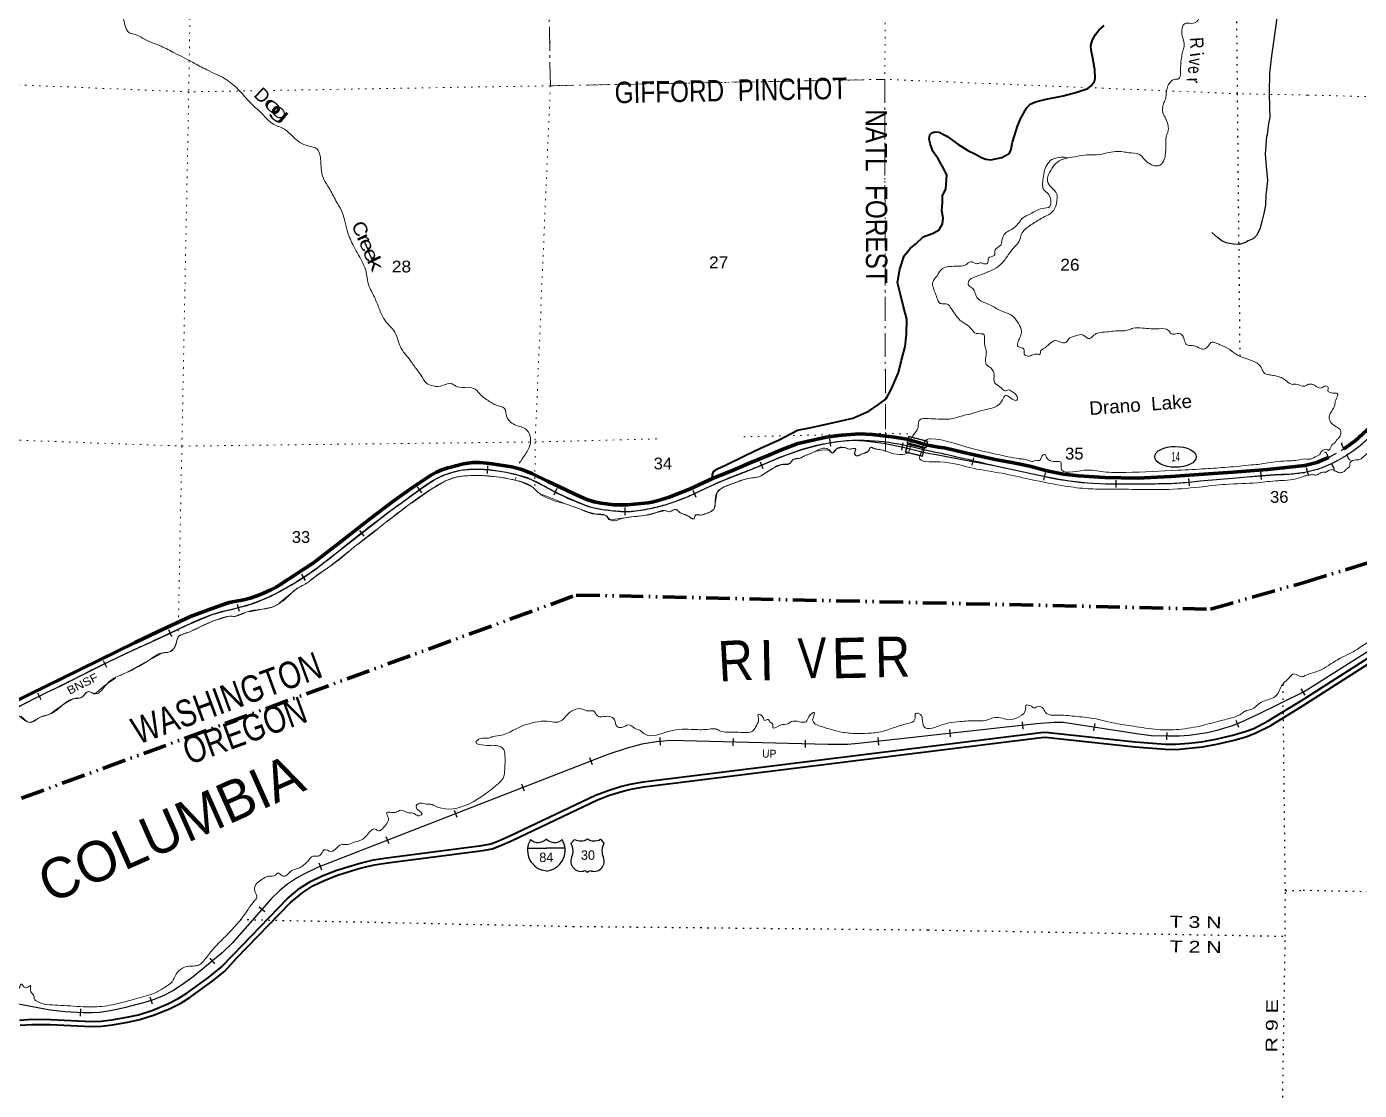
# Model space of a CAD drawing. Header units: feet. Extents: x -256679 to 5, y -731788 to -547785.
# Drawn here: x -178887 to -159087, y -663564 to -647754 of the extents above; entities that cross this region are included whole.
import ezdxf
from ezdxf.enums import TextEntityAlignment as Align

# ---------------------------------------------------------------- set-up
doc = ezdxf.new("R2010")
doc.units = ezdxf.units.FT
doc.header["$LTSCALE"] = 70
for name, pattern in [('DASH_DOUBLE_DOT', [9.2, 5, -1.2, 0.3, -1.2, 0.3, -1.2]), ('DOT_DASHED', [7.7, 5, -1.2, 0.3, -1.2]), ('DOTTED', [1.5, 0.3, -1.2]), ('SHORT_DASHED', [2.7, 1.5, -1.2])]:
    doc.linetypes.add(name, pattern=pattern)
for name, color, linetype, lineweight in [('10', 7, 'DASH_DOUBLE_DOT', 70), ('15', 7, 'Continuous', 25), ('16', 7, 'Continuous', 25), ('17', 7, 'Continuous', 25), ('18', 7, 'Continuous', 35), ('23', 7, 'Continuous', 70), ('26', 7, 'Continuous', 40), ('29', 7, 'Continuous', 25), ('34', 7, 'Continuous', 25), ('39', 7, 'Continuous', 13), ('44', 7, 'DOT_DASHED', 13), ('59', 7, 'Continuous', 13), ('6', 7, 'DOTTED', 25), ('7', 7, 'DOTTED', 13)]:
    doc.layers.add(name, color=color, linetype=linetype, lineweight=lineweight)
doc.layers.add('41', color=7, linetype='Continuous')

msp = doc.modelspace()

# ---------------------------------------------------------------- linework, layer by layer
at = {"layer": '10'}
for points in [[(-159909.09, -656015.22), (-135988.66, -648633.52), (-133314.72, -649298.96), (-127896.77, -650647.29)], [(-191917.8, -659112.25), (-187896.33, -660141.89), (-180776.34, -659886.06), (-170723.5, -656201.77), (-161300.24, -656411.47), (-159909.09, -656015.22)]]:
    msp.add_lwpolyline(points, dxfattribs=at)
at = {"layer": '15'}
for p, q in [((-171169.03, -659830.6), (-171166.13, -659827.69)), ((-171162.96, -659830.07), (-171166.39, -659827.69)), ((-171441.74, -659962.07), (-171165.33, -659962.07)), ((-171165.33, -660307.65), (-171229.22, -660289.69)), ((-171165.86, -660307.91), (-171102.23, -660289.17))]:
    msp.add_line(p, q, dxfattribs=at)
msp.add_lwpolyline([(-170889.97, -659962.07), (-171165.86, -659962.07), (-171165.33, -659962.07)], dxfattribs=at)
for centre, radius, start, end in [((-171139.11, -659997.17), 306.13, 148.44436, 254.43378), ((-171287.71, -659714.57), 165.66, 227.34248, 315.8117), ((-171044.02, -659714.57), 165.66, 224.18831, 312.69403), ((-171192.62, -659997.17), 306.13, 283.08087, 31.62484)]:
    msp.add_arc(centre, radius, start, end, dxfattribs=at)
at = {"layer": '16'}
for p, q in [((-170797.35, -659891.86), (-170746.04, -659833.1)), ((-170554.28, -659827.13), (-170554.56, -659827.33)), ((-170362.19, -659833.01), (-170310.8, -659891.86))]:
    msp.add_line(p, q, dxfattribs=at)
for centre, radius, start, end in [((-170990.33, -660002.49), 222.05, 332.97043, 29.75871), ((-170654.96, -659675.44), 182.07, 239.97227, 303.45418), ((-170453.18, -659675.94), 181.52, 236.33975, 300.08743), ((-170453.19, -659675.44), 182.07, 236.54582, 236.59441), ((-170117.83, -660002.49), 222.05, 150.24129, 207.02957), ((-170651.14, -660157.39), 151.42, 159.09177, 283.81923), ((-170457.02, -660157.39), 151.42, 256.18077, 20.90823)]:
    msp.add_arc(centre, radius, start, end, dxfattribs=at)
for centre, major_axis, start_param, end_param in [((-170595.8, -660356.21), (-19.56, 51.67), 4.95877769, 6.28318531), ((-170512.35, -660356.21), (19.56, 51.67), 0, 1.32637542)]:
    msp.add_ellipse(centre, major_axis=major_axis, ratio=0.929097, start_param=start_param, end_param=end_param, dxfattribs=at)
at = {"layer": '17'}
msp.add_ellipse((-161818.68, -654148.66), major_axis=(-309.24, 1), ratio=0.500121, dxfattribs=at)
at = {"layer": '18'}
for points in [[(-159921.04, -657753.11), (-158286, -656709.48)], [(-159921.66, -657842.49), (-158247.78, -656774.06)], [(-178991.32, -662521.26), (-178812.19, -662507.75), (-178535.19, -662509.13), (-177924.59, -662538.46), (-177781.86, -662533.37), (-177619.73, -662516.3), (-177397.88, -662477.88), (-177227.23, -662439.46), (-177013.91, -662371.16), (-176787.79, -662277.25), (-176634.2, -662200.42), (-176506.21, -662119.31), (-176182.98, -661885.27), (-175996.38, -661735.14), (-175821.41, -661547.27), (-175019.04, -660717.46), (-174829.53, -660561.27), (-174669.98, -660457.6), (-174496.75, -660377.72), (-174277.24, -660290.43), (-173952.79, -660189.9), (-173733.92, -660138.59), (-173536.81, -660108.8), (-172123.41, -659925.71), (-171992.39, -659899.63), (-171885.73, -659861.21), (-171706.7, -659780.81), (-170433.48, -659175.76), (-170249.57, -659105.67), (-170066.11, -659050.18), (-169921.06, -659011.76), (-169727.15, -658977.17), (-163820.23, -658245.43), (-163754, -658241.28), (-163698.54, -658243.42), (-163609.32, -658253.27), (-162416.68, -658385.92), (-161964.83, -658419.91), (-161813.87, -658420.57), (-161622.95, -658405.62), (-161429.89, -658382.15), (-161217.65, -658345.86), (-160965.55, -658286.04), (-160781.4, -658232.75), (-160654.48, -658183.66), (-160439.96, -658073.85), (-159921.04, -657753.11)], [(-178983.66, -662595.89), (-178809.55, -662582.76), (-178537.18, -662584.12), (-177925.05, -662613.52), (-177776.59, -662608.23), (-177609.39, -662590.63), (-177383.24, -662551.46), (-177207.52, -662511.9), (-176988.05, -662441.63), (-176756.59, -662345.5), (-176597.26, -662265.8), (-176464.1, -662181.42), (-176137.45, -661944.9), (-175945.17, -661790.2), (-175767, -661598.9), (-174968.07, -660772.64), (-174785.11, -660621.85), (-174633.66, -660523.44), (-174467.17, -660446.67), (-174252.25, -660361.2), (-173933.11, -660262.32), (-173719.73, -660212.3), (-173526.39, -660183.08), (-172111.26, -659999.76), (-171972.25, -659972.09), (-171857.62, -659930.8), (-171675.24, -659848.9), (-170403.98, -659244.78), (-170225.33, -659176.69), (-170045.65, -659122.35), (-169904.85, -659085.05), (-169715.95, -659051.36), (-163813.27, -658320.14), (-163753.1, -658316.37), (-163704.11, -658318.26), (-163617.58, -658327.81), (-162423.64, -658460.61), (-161967.81, -658494.9), (-161811.1, -658495.58), (-161615.49, -658480.27), (-161419.04, -658456.38), (-161202.66, -658419.38), (-160946.46, -658358.59), (-160757.4, -658303.88), (-160623.78, -658252.2), (-160403.1, -658139.24), (-159921.66, -657842.49)]]:
    msp.add_lwpolyline(points, dxfattribs=at)
at = {"layer": '23'}
for points in [[(-159316.03, -654029.02), (-159291.03, -654011.92), (-159142.52, -653904.44), (-158983.77, -653762.03), (-158879.98, -653650.59), (-158119.72, -652857.49), (-158098.36, -652835.21)], [(-159897.12, -654274.7), (-160449.32, -654334.06), (-160962.09, -654375.5), (-161402.43, -654407.85), (-161888.95, -654439.6), (-162381.44, -654467.25), (-162867.34, -654454.87), (-163259.56, -654432.47), (-163482.09, -654404.92), (-163729.65, -654357.3), (-163983.72, -654285.76), (-164250.07, -654230.11), (-164472.03, -654193.72), (-164746.83, -654133.32), (-164981.08, -654080.09), (-165249.01, -654016.2), (-165341.76, -654002.06), (-165501.4, -653972.51), (-165807.76, -653887.56), (-165994.22, -653854.16), (-166325.11, -653817.72), (-166507.75, -653807.3), (-166783.15, -653823.76), (-167010.59, -653856.89), (-167272.51, -653913.65), (-167429.72, -653951.72), (-167688.16, -654046.64), (-167872.13, -654130.5), (-168138.8, -654239.36), (-168391.41, -654348.4), (-168696.4, -654468.35)], [(-159897.12, -654274.7), (-159717.54, -654230.56), (-159569.12, -654167.99), (-159544.82, -654157.74)], [(-168696.4, -654468.35), (-169040.11, -654626.81), (-169341.06, -654745.25), (-169454.64, -654784.08), (-169575.47, -654817.75), (-169651.6, -654831.47), (-169963.39, -654863.49), (-170115.74, -654863.66), (-170167.75, -654862.13), (-170350.66, -654836.35), (-170453.76, -654814.68), (-170562.79, -654781.41), (-170744.48, -654704.8), (-170969.9, -654595.51), (-171149.48, -654510.9), (-171380.84, -654395.52), (-171480.41, -654354.03), (-171532.41, -654335.66), (-171679.24, -654298.93), (-171810.77, -654274.45), (-171940.78, -654256.08), (-172049.37, -654243.84), (-172157.96, -654234.66), (-172260.44, -654234.66), (-172327.74, -654240.78), (-172397.32, -654254.55), (-172512.03, -654280.57), (-172585.44, -654302), (-172629.8, -654312.71), (-172718.51, -654341.79), (-172796.51, -654376.99), (-172888.28, -654424.43), (-173155.33, -654603), (-173445.49, -654809.86), (-173800.81, -655080.07), (-174255.79, -655437.25), (-174627.41, -655723.29), (-175124.13, -656049.83), (-175182.09, -656083.38), (-175261.62, -656126.23), (-175377.01, -656176.93), (-175454.33, -656208.87), (-175567.52, -656248.66), (-175659.57, -656273.54), (-175827.9, -656302.98), (-175877.08, -656314.83), (-176147.52, -656405.58), (-176450.42, -656519.99), (-176943.78, -656750.27), (-177273.38, -656906.45), (-178092.58, -657311.03), (-178851.06, -657682.29), (-179251.63, -657885.69)]]:
    msp.add_lwpolyline(points, dxfattribs=at)
at = {"layer": '23', "linetype": 'SHORT_DASHED', "lineweight": 25}
msp.add_lwpolyline([(-159544.82, -654157.74), (-159519.12, -654143.79), (-159357.39, -654055.99), (-159341.03, -654045.69), (-159316.03, -654029.02)], dxfattribs=at)
at = {"layer": '26'}
msp.add_lwpolyline([(-168696.4, -654468.35), (-168695.62, -654412.63), (-168676.78, -654358.71), (-168624.08, -654325.29), (-168504.83, -654272.69), (-168201.44, -654124.18), (-167993.15, -654024.59), (-167708.12, -653895.91), (-167434.94, -653753.03), (-167231.49, -653711.55), (-166897.02, -653637.69), (-166610.92, -653575.23), (-166376.4, -653467.95), (-166232.43, -653371.53), (-166118.72, -653284.74), (-166036.32, -653139.36), (-165932.41, -652893.95), (-165887.66, -652711.96), (-165834.58, -652510.02), (-165813.87, -652323.71), (-165808.71, -652101.08), (-165864.11, -651899.72), (-165903.95, -651734.69), (-165947.64, -651557.56), (-165916.68, -651357.34), (-165851.62, -651159.57), (-165759.71, -651052.43), (-165678.36, -650981.27), (-165566.41, -650876.4), (-165421.05, -650824.14), (-165329.97, -650775.17), (-165280.47, -650683.53), (-165271.24, -650599.39), (-165289.76, -650488.8), (-165282.12, -650374.54), (-165278.61, -650268.25), (-165232.95, -650164.52), (-165218.91, -650024.27), (-165218, -649960.08), (-165262.88, -649867.2), (-165347.13, -649717.63), (-165425.87, -649604.25), (-165462.47, -649493.42), (-165477.51, -649421), (-165470.66, -649362.9), (-165440.11, -649333.21), (-165395.7, -649317.74), (-165327.45, -649320.64), (-165213.87, -649384.32), (-165052.82, -649500.79), (-164905.49, -649593.01), (-164791.82, -649650.67), (-164702.1, -649697.99), (-164636.2, -649724.94), (-164560.51, -649736.1), (-164400.85, -649699.93), (-164290.21, -649639.11), (-164262.76, -649593.4), (-164238.9, -649469.32), (-164165.24, -649231.54), (-164115.39, -649115.83), (-164033.9, -648967.17), (-163979.84, -648907.48), (-163897.02, -648871.91), (-163737.78, -648831.87), (-163490, -648780.94), (-163282.39, -648729.49), (-163122.36, -648672.46), (-163066.43, -648627.7), (-163021.7, -648564.28), (-163010.51, -648525.11), (-163018.53, -648393.88), (-163048.25, -648222.96), (-163072.65, -648102.26), (-163075.7, -648034.01), (-163050.38, -647948.07), (-163009.11, -647870.36), (-162955.96, -647804.85), (-162878.71, -647739.66)], dxfattribs=at)
at = {"layer": '29'}
msp.add_lwpolyline([(-160314.15, -647624.78), (-160358.86, -647945.2), (-160394.43, -648187.5), (-160420.15, -648443.97), (-160426.42, -648744.83), (-160421.37, -648955.56), (-160417.47, -649106.08), (-160434.76, -649192.12), (-160454.37, -649362.69), (-160465.63, -649386.33), (-160488.69, -649651.63), (-160469.9, -649829.67), (-160450.82, -650042.58), (-160472.54, -650221.42), (-160477.82, -650246.87), (-160480.06, -650405.34), (-160503.91, -650529.42), (-160533.76, -650651.41), (-160565.47, -650763.35), (-160617.01, -650856.97), (-160666.39, -650908.4), (-160737.07, -650938.71), (-160779.47, -650960.93), (-160868.02, -650994.12), (-160956.32, -650988.95), (-161066.21, -650969.02), (-161132.36, -650938.49), (-161195.45, -650888.19), (-161281.27, -650816.17)], dxfattribs=at)
at = {"layer": '34'}
for p, q in [((-166961.32, -653882.11), (-166946.15, -653991.67)), ((-165870.87, -653942.16), (-165888.42, -654051.37)), ((-164820.96, -654163), (-164845.72, -654270.8)), ((-159239.66, -654186.42), (-159272.27, -654119.78)), ((-159239.66, -654186.42), (-159218.71, -654193.46)), ((-172039.7, -654283.96), (-172045.59, -654394.41)), ((-167990.08, -654220.97), (-167948.12, -654323.32)), ((-163757.18, -654385.06), (-163779.68, -654493.36)), ((-160555.5, -654373.05), (-160546.22, -654483.27)), ((-159844.6, -654419.9), (-159871.03, -654312.49)), ((-159464.34, -654313.83), (-159499.19, -654245.85)), ((-159465.68, -654313.7), (-159466.78, -654338.23)), ((-162703.26, -654492.64), (-162704.36, -654603.25)), ((-161623.98, -654468.4), (-161613.64, -654578.53)), ((-173086.46, -654594.37), (-173022.55, -654684.65)), ((-171010.2, -654617.19), (-171057.26, -654717.3)), ((-168990.68, -654644.38), (-168946.7, -654745.87)), ((-170000.14, -654903.54), (-170000.11, -655014.15)), ((-173944.49, -655241.19), (-173876.58, -655328.5)), ((-174805.03, -655892.38), (-174747.48, -655986.84)), ((-175757.78, -656337.43), (-175728.71, -656444.15)), ((-176781.74, -656716.35), (-176734.6, -656816.42)), ((-177752.03, -657174.78), (-177703.11, -657273.99)), ((-178725.47, -657655.34), (-178676.86, -657754.7)), ((-159890.82, -657691.23), (-159949.87, -657597.7)), ((-164098.14, -658084.56), (-164086, -658194.5)), ((-163018.48, -658110.54), (-163035.84, -658219.78)), ((-160923.59, -658062.51), (-160882.21, -658165.09)), ((-169482.09, -658321.96), (-169473, -658432.2)), ((-168391.21, -658333.77), (-168393.85, -658444.35)), ((-166243.1, -658321.52), (-166230.95, -658431.46)), ((-165177.66, -658201.19), (-165165.51, -658311.13)), ((-161949.55, -658245.65), (-161952.75, -658356.21)), ((-167319.24, -658356.74), (-167321.88, -658467.32)), ((-170524.72, -658618.65), (-170484.59, -658721.72)), ((-171537.46, -659010.2), (-171497.32, -659113.27)), ((-172535.65, -659401.69), (-172495.51, -659504.76)), ((-173548.38, -659793.23), (-173508.25, -659896.3)), ((-174546.57, -660184.72), (-174506.44, -660287.79)), ((-175431.83, -660834.47), (-175348.94, -660907.7)), ((-176167.21, -661600.53), (-176096.49, -661685.59)), ((-177055.5, -662174.99), (-177021.07, -662280.1)), ((-178085.99, -662353.25), (-178091.82, -662463.71))]:
    msp.add_line(p, q, dxfattribs=at)
at = {"layer": '34', "lineweight": 13}
for p, q in [((-165800.47, -653953.29), (-165832.82, -654079.22)), ((-165545.39, -654018.79), (-165800.47, -653953.29)), ((-165577.7, -654144.7), (-165832.82, -654079.22)), ((-165545.39, -654018.79), (-165577.7, -654144.7)), ((-159858.45, -654368.21), (-159690.17, -654326.81))]:
    msp.add_line(p, q, dxfattribs=at)
at = {"layer": '34'}
for points in [[(-159271.58, -654119), (-159251.2, -654105.88), (-159220.35, -654085.18), (-159189.72, -654063.88), (-159159.44, -654042.25), (-159129.46, -654019.82), (-159100.01, -653997.14), (-159070.88, -653973.65), (-159042.28, -653949.91), (-159013.9, -653925.57), (-158986.16, -653900.78), (-158958.82, -653875.46), (-158931.85, -653849.81), (-158905.36, -653823.44), (-158879.23, -653796.73), (-158853.72, -653769.57), (-158828.55, -653742.09)], [(-174413.58, -655675.67), (-174240.02, -655540.2), (-173855.43, -655241.09), (-173470.35, -654942.59), (-173324.38, -654834.36), (-173176.71, -654728.35), (-173014.5, -654613.52), (-172849.47, -654501.9), (-172708.87, -654427.86), (-172557.25, -654375.15), (-172437.21, -654347.31), (-172315.88, -654334.21), (-172166.56, -654331.87), (-172017.34, -654339.83), (-171890.14, -654354.84), (-171763.57, -654376.54), (-171578.56, -654418.35), (-171399.77, -654480.53), (-171232.83, -654566.02), (-171067.57, -654653.44), (-170848.15, -654756.58), (-170625.47, -654853.96), (-170540.92, -654884.32), (-170454, -654907.58), (-170332.05, -654930.5), (-170209.15, -654945.86), (-170057.63, -654958.15), (-169906.15, -654958.11), (-169764.71, -654943.08), (-169624.18, -654916.77), (-169511.8, -654890.61), (-169400.8, -654860.13), (-169282.87, -654822.73), (-169166.7, -654780.52), (-169059.13, -654736.39), (-168952.52, -654690.19), (-168741.07, -654591.07), (-168528.51, -654494.7), (-168349.66, -654424.14), (-168170.63, -654353.91), (-168039.83, -654300.38), (-167909.08, -654246.78), (-167746.2, -654179.46), (-167583.34, -654112.11), (-167367.43, -654037.01), (-167145.68, -653977.48), (-166969.24, -653940.95), (-166790.97, -653916.28), (-166616.68, -653902.43), (-166436.63, -653908.14), (-166157.97, -653943.41), (-165865.9, -654002.2), (-165661.1, -654055.95), (-165583.89, -654074.42), (-165471.84, -654096.26), (-165401.22, -654109.78), (-164964.89, -654192), (-164514.73, -654277.44), (-164146.28, -654357.72), (-163777.51, -654436.61), (-163674.86, -654457.93), (-163571.76, -654477.94), (-163214.27, -654527.77), (-162854.29, -654548.35), (-162483.93, -654552.04), (-162113.61, -654548.35), (-161955.98, -654546.26), (-161798.48, -654539.17), (-161624.78, -654523.32), (-161451.26, -654507.03), (-161211.72, -654486.33), (-160972.17, -654465.71), (-160754.99, -654447.26), (-160537.8, -654428.98), (-160411.67, -654419.29), (-160285.48, -654410.61), (-160206.65, -654408.35), (-160127.9, -654404.49), (-160014.07, -654392.05), (-159897.82, -654376.8)], [(-159897.82, -654376.81), (-159686.08, -654324.67), (-159685.48, -654324.15), (-159683.35, -654323.37), (-159648.35, -654310.23), (-159613.84, -654296.38), (-159579.54, -654281.93), (-159545.2, -654267.01), (-159511.35, -654251.35), (-159497.67, -654244.72)], [(-179006.6, -657861.46), (-178792.27, -657751.71), (-178580.28, -657648), (-178368.23, -657544.36), (-178147.89, -657433.25), (-177927.54, -657322.19), (-177681.32, -657200.79), (-177433.74, -657082.19), (-177238.66, -656992.05), (-177043.37, -656902.37), (-176776.39, -656777.08), (-176509.58, -656651.39), (-176320.72, -656568.27), (-176128.83, -656492.26), (-175988.55, -656448.17), (-175772.94, -656398.16), (-175559.53, -656340.01), (-175402.07, -656280.77), (-175248.46, -656211.69), (-175106.25, -656137.91), (-174967.4, -656058.31), (-174773.45, -655940.13), (-174587.25, -655811.1), (-174413.58, -655675.67)], [(-159920.9, -657645.65), (-158253.45, -656592.83)], [(-159921.24, -657647.87), (-160595.35, -657979.75), (-160840.7, -658090.76), (-160973.01, -658144.13), (-161104.79, -658186.84), (-161204.56, -658214.6), (-161344.83, -658249.74), (-161484.13, -658272.26), (-161616.97, -658289.33), (-161763.7, -658300.01), (-161925.98, -658300.95), (-162180.32, -658293.6), (-162400.07, -658266.76), (-163387.64, -658109.79), (-163487.96, -658097.25), (-163620.11, -658097.25), (-163881.66, -658115.58), (-166527.3, -658407.85), (-166694.02, -658421.66), (-166983.56, -658421.98), (-169322.13, -658366.17), (-169528.95, -658383.23), (-169748.57, -658417.37), (-169963.94, -658477.1), (-170251.86, -658571), (-174565.88, -660250.83), (-174761.3, -660344.56), (-174878.56, -660408.54), (-175010.72, -660498.13), (-175126.91, -660591.98), (-175249.26, -660714.21), (-175835.08, -661377.34), (-175983.25, -661518.6), (-176413.29, -661876.13), (-176573.33, -661992.17), (-176716.32, -662083.99), (-176859.33, -662156.6), (-176992.13, -662214.43), (-177115.47, -662254.84), (-177436.57, -662338.08), (-177591.91, -662371.85), (-177705.44, -662393.6), (-177804.75, -662405.84), (-177912.51, -662412.82), (-178045.69, -662410.06), (-178316.85, -662395.74), (-178538.79, -662370.12), (-183481.42, -661439.54)]]:
    msp.add_lwpolyline(points, dxfattribs=at)
at = {"layer": '34', "lineweight": 13}
msp.add_lwpolyline([(-165823.08, -654073.46), (-165794.71, -653963.02), (-165555.12, -654024.54), (-165583.45, -654134.96)], close=True, dxfattribs=at)
for points in [[(-159920.31, -657646.58), (-158252.89, -656593.78)], [(-159921.73, -657646.88), (-160595.82, -657978.76), (-160841.13, -658089.75), (-160973.39, -658143.1), (-161105.11, -658185.79), (-161204.84, -658213.54), (-161345.05, -658248.66), (-161484.29, -658271.17), (-161617.08, -658288.24), (-161763.74, -658298.91), (-161925.97, -658299.85), (-162180.24, -658292.5), (-162399.92, -658265.67), (-163387.49, -658108.7), (-163487.89, -658096.15), (-163620.15, -658096.15), (-163881.76, -658114.48), (-166527.41, -658406.75), (-166694.07, -658420.56), (-166983.55, -658420.88), (-169322.16, -658365.07), (-169529.08, -658382.14), (-169748.8, -658416.29), (-169964.26, -658476.05), (-170252.23, -658569.96), (-174566.32, -660249.82), (-174761.8, -660343.58), (-174879.13, -660407.6), (-175011.38, -660497.25), (-175127.65, -660591.16), (-175250.06, -660713.46), (-175835.87, -661376.58), (-175983.98, -661517.78), (-176413.97, -661875.26), (-176573.95, -661991.26), (-176716.87, -662083.03), (-176859.8, -662155.6), (-176992.52, -662213.4), (-177115.78, -662253.78), (-177436.82, -662337.01), (-177592.13, -662370.77), (-177705.61, -662392.51), (-177804.85, -662404.74), (-177912.53, -662411.72), (-178045.65, -662408.96), (-178316.76, -662394.64), (-178538.62, -662369.03), (-183481.22, -661438.46)]]:
    msp.add_lwpolyline(points, dxfattribs=at)
msp.add_arc((-160421.85, -652318.66), 2137.5, 290.0057, 319.17833, dxfattribs=at)
at = {"layer": '34', "linetype": 'SHORT_DASHED'}
msp.add_arc((-160421.85, -652318.66), 2137.5, 295.63323, 302.57555, dxfattribs=at)
at = {"layer": '34'}
msp.add_spline([(-191897.81, -657062.84), (-191534.3, -657053.64), (-191345.81, -657047.52), (-191056.74, -657050.58), (-190706.49, -657072), (-190382.82, -657154.05), (-190007.55, -657319.47), (-189605.84, -657603.61), (-189272.9, -657920.95), (-188835.11, -658352.02), (-188548.59, -658544.37), (-188308.86, -658635.78), (-187942.47, -658718.83), (-187663.27, -658718.47), (-187399.91, -658701.86), (-187063.52, -658634.04), (-186582.53, -658425.66), (-186263.5, -658307.46), (-185851.87, -658174.42), (-185515.68, -658120.64), (-185049.46, -658104.68), (-184746.95, -658165.09), (-184381.41, -658259.97), (-184129.04, -658330.37), (-183891.97, -658400.77), (-183487.82, -658502.92), (-183162.05, -658513.63), (-182980.04, -658518.22), (-182435.18, -658490.68), (-182173.64, -658473.84), (-181754.56, -658437.11), (-181410.43, -658412.63), (-180795.21, -658378.2), (-180319.54, -658343), (-180084, -658320.05), (-179931.06, -658286.38), (-179529.96, -658122.62), (-179221.01, -657971.11), (-178792.76, -657750.73), (-178368.72, -657543.37), (-177928.03, -657321.21), (-177434.21, -657081.19), (-177043.83, -656901.37), (-176510.04, -656650.39), (-176129.2, -656491.22), (-175559.87, -656338.96), (-175248.94, -656210.7), (-174967.96, -656057.36), (-174587.9, -655810.21), (-174240.7, -655539.33), (-173471.01, -654941.71), (-173177.35, -654727.45), (-172850.04, -654500.95), (-172557.56, -654374.09), (-172315.95, -654333.11), (-172017.25, -654338.73), (-171763.36, -654375.46), (-171399.34, -654479.52), (-171067.08, -654652.46), (-170625.06, -654852.94), (-170453.76, -654906.51), (-170209.04, -654944.77), (-169906.21, -654957.01), (-169624.41, -654915.69), (-169401.11, -654859.07), (-169167.1, -654779.49), (-168952.97, -654689.19), (-168528.94, -654493.69), (-168171.04, -654352.89), (-167909.5, -654245.76), (-167583.73, -654111.08), (-167145.93, -653976.41), (-166791.09, -653915.19), (-166442.37, -653901.42), (-165860.8, -653970.28), (-165545.73, -654042.21), (-165408.07, -654071.29), (-164514.49, -654276.37), (-163777.28, -654435.53), (-163571.58, -654476.85), (-162854.25, -654547.25), (-162113.62, -654547.25), (-161798.55, -654538.07), (-161451.36, -654505.93), (-160972.26, -654464.61), (-160537.89, -654427.88), (-160285.53, -654409.51), (-160127.99, -654403.39), (-159900.39, -654378.53)], degree=3, dxfattribs=at)
at = {"layer": '39'}
for p, q in [((-167285.48, -654118.73), (-167331.36, -654134.04)), ((-159867.48, -654182.92), (-159896.49, -654178.78)), ((-171622.2, -654477.83), (-171615.49, -654457.42))]:
    msp.add_line(p, q, dxfattribs=at)
for points in [[(-163421.8, -649703.76), (-163285.84, -649682.43), (-163134.89, -649660.34), (-162990.27, -649660.22), (-162837.22, -649632.13), (-162710.36, -649609.72), (-162597.96, -649615.21), (-162513.78, -649628.35), (-162353.44, -649652.52), (-162280.19, -649727.71), (-162190.81, -649799.1), (-162128.87, -649821.98), (-162050.44, -649814.98), (-161984.95, -649729.57), (-161967.55, -649635.5), (-161962.29, -649547.29), (-161963.13, -649465.02), (-161953.82, -649374.86), (-161928.73, -649304.97), (-161927.68, -649230.75), (-161962.32, -649123.96), (-162005.25, -649035.13), (-162010.39, -648972.86), (-161991.04, -648882.83), (-161964, -648816.98), (-161954.83, -648736.85), (-161937.57, -648652.81), (-161898.42, -648583.1), (-161823.41, -648533.93), (-161773.15, -648530.57), (-161743.7, -648436.66), (-161739.76, -648300.29), (-161726.26, -648198.14), (-161706.91, -648108.11), (-161689.73, -648030.09), (-161708.37, -647927.53), (-161725.22, -647841.04), (-161714.01, -647758.92), (-161687.23, -647711.12), (-161580.71, -647706.5), (-161485.7, -647663.61), (-161458.31, -647573.68), (-161406.23, -647441.95), (-161396.58, -647327.72), (-161414.84, -647199.08), (-161459.53, -647092.16), (-161539.82, -646946.65), (-161611.18, -646879.51), (-161641.63, -646760.74), (-161634.07, -646652.5), (-161628.58, -646548.24), (-161684.07, -646495.35), (-161716.96, -646406.64), (-161823.66, -646140.42), (-161867.7, -646129.81), (-161960.31, -646144.65), (-162036.36, -646125.59), (-162130.55, -646110.31), (-162200.13, -646059.25), (-162217.55, -646012.87), (-162224.47, -645934.54), (-162196.89, -645830.57), (-162154.76, -645692.69), (-162120.9, -645570.75), (-162107.72, -645490.67), (-162127.06, -645438.25), (-162172.62, -645393.52), (-162274.53, -645356.07), (-162432.58, -645311.87), (-162546.05, -645240.16), (-162613.74, -645197.14), (-162631.24, -645156.79), (-162696.83, -645107.78), (-162719.37, -644997.13), (-162689.58, -644879.15), (-162645.87, -644771.39), (-162648.18, -644650.98), (-162694.14, -644491.88), (-162778.92, -644237.98), (-162845.85, -644000.36), (-162861.88, -643855.69), (-162856.25, -643741.41), (-162790.34, -643625.91), (-162720.58, -643522.49), (-162707.34, -643438.4), (-162734.01, -643335.73), (-162742.74, -643243.33), (-162732.44, -643082.96), (-162682.11, -642933.15), (-162653.93, -642787.06), (-162625.91, -642510.55)], [(-171571.52, -654242.79), (-171477.21, -654109.36), (-171402.56, -653943.82), (-171407.11, -653839.43), (-171475.92, -653734.2), (-171613.75, -653680.23), (-171752.56, -653554.03), (-171788.98, -653431.16), (-171914.76, -653377.35), (-172054.2, -653295.27), (-172139.64, -653229.95), (-172222.79, -653144.6), (-172340.88, -653114.97), (-172485.38, -653107.05), (-172535.25, -653082.33), (-172599.14, -653055.41), (-172704.08, -653090.15), (-172848.75, -653094.27), (-172948.57, -653050.83), (-173025.35, -652941.48), (-173125.81, -652801.73), (-173220.39, -652672.09), (-173320.93, -652538.36), (-173367.51, -652423.39), (-173415.93, -652296.36), (-173522.64, -652172.58), (-173585.68, -652085.48), (-173657.71, -651924.04), (-173731.61, -651752.53), (-173813.34, -651566.88), (-173845.09, -651397.94), (-173956.09, -651151.72), (-174042.18, -650990.09), (-174125.67, -650786.36), (-174165.54, -650623.32), (-174192.29, -650526.67), (-174292.12, -650342.79), (-174391.9, -650154.9), (-174470.44, -650027.47), (-174508.75, -649896.56), (-174515.17, -649782.12), (-174529.53, -649661.55), (-174568.5, -649576.78), (-174708.39, -649526.8), (-174927.45, -649393.52), (-175056.39, -649279.48), (-175222.02, -649203.07), (-175384.62, -649054.49), (-175584.78, -648863.27), (-175748.93, -648682.56), (-175947.56, -648525.48), (-176208.88, -648397.66), (-176424.14, -648280.48), (-176693.38, -648144.54), (-176886.81, -648045.71), (-177124.42, -647946.29), (-177293.98, -647863.82), (-177369.98, -647840.75), (-177422.81, -647741.75), (-177451.09, -647610.97), (-177477.07, -647460.16), (-177596.03, -647350.26), (-177614.44, -647231.65), (-177719.28, -647117.93), (-177753.58, -646987.07), (-177761.78, -646856.55), (-177864.9, -646762.91), (-177970.87, -646586.98), (-177998.69, -646424.1), (-177955.4, -646203.98), (-177960.82, -646019.33), (-177974.36, -645840.59), (-177967.33, -645628.01), (-178013.85, -645509.03), (-178090.19, -645367.59), (-178229.79, -645155.1), (-178335.93, -644991.2), (-178388.13, -644848.07), (-178434.28, -644703.01), (-178438.46, -644572.55), (-178455.82, -644379.72), (-178466.42, -644277.26), (-178546.68, -644129.75), (-178545.55, -644049.51)], [(-163678.38, -649743.5), (-163746.01, -649838.92), (-163775.66, -649946.87), (-163791.34, -650061.02), (-163782.74, -650163.46), (-163709.52, -650240.65), (-163672.7, -650335.43), (-163684.02, -650425.57), (-163800.98, -650458.14), (-163974.82, -650536.12), (-164090.25, -650602.82), (-164204.58, -650733.74), (-164342.42, -650822.21), (-164398.23, -650933.83), (-164415.23, -650999.82), (-164496.61, -651072.99), (-164513.87, -651157.03), (-164596.72, -651192.05), (-164605.75, -651262.16), (-164654.23, -651281.58), (-164722.28, -651264.64), (-164778.71, -651277.95), (-164820.62, -651259.34), (-164860.65, -651248.78), (-164933.57, -651291.97), (-165030.3, -651314.78), (-165187.05, -651320.75), (-165279.86, -651349.63), (-165363.78, -651460.88), (-165425.31, -651550.36), (-165416.49, -651636.74), (-165354.61, -651806.08), (-165327.26, -651860.61), (-165271.2, -651873.38), (-165211.01, -651878.18), (-165151.68, -651943.16), (-165094.6, -652026.17), (-165017.59, -652119.47), (-164872.44, -652223.69), (-164779.31, -652313.19), (-164663.11, -652334.77), (-164657.77, -652382.99), (-164651.3, -652493.42), (-164630.4, -652577.96), (-164642.06, -652692.17), (-164631.09, -652768.55), (-164563.64, -652827.62), (-164514.88, -652930.58), (-164506.46, -653045.04), (-164425.03, -653110.31), (-164385.41, -653148.95), (-164333.42, -653165.68), (-164297.1, -653154.12), (-164235.33, -653189.04), (-164183.72, -653231.84), (-164174.73, -653306.19), (-164204.88, -653307.81), (-164284.55, -653260.62), (-164346.47, -653235.73), (-164389.57, -653301.37), (-164533.89, -653421.87), (-164652.77, -653448.4), (-164814.14, -653496.44), (-164977.4, -653536.44), (-165174.94, -653586.01), (-165343.66, -653585.81), (-165494.21, -653579.82), (-165617, -653598.28), (-165637.85, -653652.18), (-165655.25, -653746.24), (-165726.93, -653843.61), (-165749.78, -653935.61), (-165782.71, -654071.63), (-166092.92, -654076.1), (-166170.14, -654049.22), (-166250.71, -654035.79), (-166315.88, -654016.46), (-166339.81, -654004.11), (-166382.8, -654061.73), (-166489.95, -654110.49), (-166550.53, -654133.77), (-166582.35, -654111.28), (-166579.09, -654023.05), (-166612.14, -654025.38), (-166661.08, -654033.03), (-166743.67, -654008.54), (-166853.8, -654029.97), (-166913.45, -654091.19), (-166973.1, -654042.21), (-167207.11, -654083.53), (-167285.48, -654118.73)], [(-159889, -653093.56), (-159904.29, -653099.18), (-160025.63, -653065.62), (-160081.94, -653070.9), (-160129.88, -653052.21), (-160199.4, -652997.13), (-160269.21, -652962.11), (-160355.28, -652940.92), (-160427.4, -652927.94), (-160505.29, -652896.82), (-160536.57, -652836.23), (-160560.1, -652795.79), (-160665.57, -652726.2), (-160789.48, -652682.44), (-160895.32, -652638.92), (-161012.64, -652555.13), (-161158.22, -652480.99), (-161236.11, -652449.88), (-161274.18, -652443.36), (-161339.35, -652506.71), (-161400.2, -652548.05), (-161472.21, -652527.04), (-161572.16, -652493.63), (-161654.33, -652480.51), (-161687.45, -652407.85), (-161728.51, -652329.07), (-161812.74, -652319.94), (-161879.04, -652321.08), (-161920.53, -652272.39), (-162066.76, -652244.39), (-162309.67, -652235.19), (-162448.29, -652237.39), (-162514.9, -652260.59), (-162599.47, -652275.53), (-162742.14, -652279.68), (-162836.72, -652292.49), (-162975.55, -652308.72), (-163048.52, -652355.92), (-163093.21, -652391.45), (-163190.88, -652338), (-163305.54, -652350.55), (-163408.67, -652399.35), (-163447.57, -652451.01), (-163509.79, -652448.19), (-163605.82, -652420.85), (-163688.83, -652467.91), (-163782.29, -652542.92), (-163822.99, -652580.51), (-163827.55, -652618.57), (-163887.85, -652621.79), (-163956.39, -652638.95), (-164032.84, -652647.98), (-164064.6, -652621.49), (-164071.58, -652547.16), (-164157.4, -652507.92), (-164154.31, -652431.72), (-164121.1, -652355.91), (-164105.99, -652281.88), (-164150.56, -652166.94), (-164223.5, -652069.68), (-164333.07, -652006.05), (-164423.01, -651974.78), (-164538.58, -651909.06), (-164648.35, -651859.47), (-164769.74, -651779.64), (-164800.68, -651694.97), (-164846.02, -651634.18), (-164893.7, -651597.45), (-164888.75, -651531.3), (-164805.65, -651478.22), (-164660.23, -651421.94), (-164520.81, -651363.58), (-164403.06, -651274.84), (-164302.84, -651147.75), (-164210.74, -651026.57), (-164141.27, -650943.22), (-164105.62, -650837.35), (-163985.38, -650714.54), (-163839.45, -650622.15), (-163730.16, -650563.4), (-163640.86, -650498.36), (-163597.61, -650422.69), (-163580.24, -650330.62), (-163581, -650242.34), (-163665.93, -650140.91), (-163720.79, -650043.89), (-163688.91, -649919.92), (-163615.05, -649810.54), (-163515.57, -649735.6), (-163422.71, -649702.71), (-163563.29, -649700.87), (-163678.38, -649743.5)], [(-159889, -653093.56), (-159867.76, -653081.47), (-159838.99, -653069.08), (-159778.88, -653073.69), (-159727, -653100.29), (-159685.1, -653122.78), (-159649.01, -653123.14), (-159588.58, -653093.62), (-159548.71, -653118.1), (-159555.19, -653168.22), (-159521.34, -653192.64), (-159441.21, -653201.45), (-159417.19, -653205.7), (-159438.16, -653303.86), (-159452.91, -653380), (-159497.87, -653469.89), (-159534.65, -653543.81), (-159509.45, -653636.39), (-159429.86, -653701.41), (-159372.11, -653744.13), (-159362.58, -653796.42), (-159375.08, -653846.48), (-159399.42, -653876.35), (-159431.82, -653910.16), (-159460.24, -653948.03), (-159484.43, -653961.84), (-159525.23, -654035.71), (-159545.43, -654051.58), (-159577.38, -654037.21), (-159625.63, -654050.79), (-159666.12, -654092.55), (-159680.4, -654118.51), (-159720.67, -654136.18), (-159815.33, -654181.42), (-159867.48, -654182.92)], [(-159896.49, -654178.78), (-160120.14, -654207.97), (-160294.7, -654215.15), (-160446.12, -654239.64), (-160687.78, -654268.71), (-161047.42, -654302.15), (-161374.88, -654325.34), (-161777.13, -654348.3), (-162557.54, -654380.43), (-162887.9, -654369.72), (-163175.44, -654348.3), (-163518.07, -654309.92), (-163522.93, -654227.6), (-163629.26, -654218.18), (-163732.86, -654158.64), (-163760.35, -654114.14), (-163806.91, -654139.61), (-163835.9, -654201.43), (-163904.18, -654200.53), (-163936.54, -654216.16), (-164015.88, -654195.25), (-164103.06, -654179.95), (-164430.37, -654118.73), (-164840.64, -654025.38), (-165461.6, -653881.52), (-165496.78, -653884.58), (-165553.3, -653935.61), (-165583.03, -654052.5), (-165624.46, -654157.7), (-165320.76, -654223.91), (-164874.24, -654307.89), (-164446.2, -654383.48), (-164037.29, -654469.2), (-163505.81, -654574.8), (-163158.62, -654619.18), (-162851.19, -654628.36), (-162467.3, -654631.42), (-161982.08, -654634.48), (-161465.12, -654597.75), (-161073.58, -654557.96), (-160605.19, -654533.48), (-160294.7, -654502.87), (-160201.41, -654498.28), (-160025.52, -654475.32), (-159898.4, -654431.84)], [(-159416.33, -654372.08), (-159388.14, -654384.34), (-159333.91, -654374.83), (-159311.76, -654365.01), (-159285.44, -654337.17), (-159245.04, -654305.45), (-159228.71, -654275.49), (-159222.29, -654231.39), (-159141.73, -654194.04), (-159081.53, -654188.61), (-159008.8, -654131.11), (-158950.08, -654069.45), (-158939.66, -654027.4), (-158908.64, -653973.79)], [(-167331.36, -654134.04), (-167397.13, -654167.71), (-167501.38, -654189.53), (-167554.44, -654249.02), (-167675.16, -654263.49), (-167802.5, -654320.01), (-167924.1, -654396.66), (-168013.17, -654445.65), (-168119.86, -654462.31), (-168264.34, -654495.22), (-168386.7, -654541.13), (-168547.3, -654606.94), (-168631.17, -654684.33), (-168657.52, -654842.48), (-168666.49, -654908.57), (-168697.15, -654946.29), (-168776.04, -654985.38), (-168870.85, -655014.23), (-168945.15, -655013.26), (-168965.74, -655049.1), (-168974.09, -655071.06), (-169053.85, -655029.89), (-169185.62, -654974), (-169237.24, -654931.19), (-169338.4, -654963.13), (-169413.35, -654947.83), (-169540.29, -654979.97), (-169708.54, -655021.29), (-169861.48, -655036.59), (-170017.86, -655058.02), (-170218.22, -655085.57), (-170280.93, -655019.76), (-170433.31, -654999.79), (-170609.77, -654949.36), (-170868.25, -654852.94), (-171270.87, -654689.19), (-171387.11, -654586.65), (-171624.18, -654496.36), (-171948.43, -654438.2), (-172260.44, -654425.96), (-172527.32, -654455.04), (-172811.81, -654586.65), (-173073.35, -654762.65), (-173371.59, -654981.5), (-173615.15, -655172.03), (-174018.93, -655487.29), (-174399.77, -655790.31), (-174598.15, -655926.31), (-174738.28, -656034.82), (-174865.76, -656101.37), (-174993.89, -656214.05), (-175251.41, -656385.22), (-175432.66, -656418.96), (-175636.14, -656462.44), (-175795.78, -656520.3), (-175873.78, -656515.71), (-176022.14, -656555.5), (-176144.5, -656598.35), (-176536.04, -656774.35), (-176614.05, -656804.96), (-176689.09, -656980.75), (-176762.91, -657047.23), (-176866.26, -657062), (-177072.96, -657172.8), (-177478.98, -657387.02), (-177693.06, -657519.98), (-177870.24, -657667.71), (-177973.59, -657638.16), (-178076.94, -657726.8), (-178180.29, -657741.58), (-178342.7, -657830.22), (-178556.78, -657977.95), (-178682.28, -658014.89), (-178829.92, -658096.14), (-179052.06, -657976.58), (-179344.9, -658140.99), (-179571.26, -658235.87), (-179735.28, -658313.92), (-179892.82, -658369.02), (-179963.87, -658395.99), (-180034.93, -658591.68), (-180106.07, -658650.94), (-180180.85, -658684.06), (-180230.04, -658753.64), (-180270.75, -658791.23), (-180333.66, -658836.55), (-180468.94, -658886.94), (-180521.47, -658908.32), (-180576.6, -658971.8), (-180617.66, -658893.02), (-180655.84, -658752.08)], [(-159416.33, -654372.08), (-159429.08, -654365.17), (-159460.9, -654352.29), (-159495, -654338.65), (-159513.19, -654341.68), (-159545.02, -654351.53), (-159558.66, -654362.9), (-159573.06, -654371.23), (-159585.18, -654376.54), (-159592.76, -654377.29), (-159636.71, -654377.29), (-159667.02, -654388.66), (-159686.73, -654402.3), (-159711.73, -654414.43), (-159729.16, -654418.22), (-159750.38, -654416.7), (-159781.45, -654411.39), (-159801.91, -654413.67), (-159826.92, -654418.22), (-159869.36, -654427.31), (-159898.4, -654431.84)], [(-159919.14, -657410.95), (-159811.13, -657369.23), (-159676.35, -657322.37), (-159547.34, -657249.36), (-159373.9, -657142.66), (-159238.93, -657075.73), (-159120.01, -657010.65), (-159037.25, -656951.24), (-158934.45, -656894.03), (-158811.45, -656820.97), (-158652.22, -656732.19), (-158581.61, -656686.71), (-158506.98, -656639.27), (-158460.62, -656613.62), (-158355.87, -656562.46), (-158291.28, -656516.92), (-158208.72, -656479.59), (-158126.24, -656450.29), (-158043.72, -656416.97), (-157912.89, -656364.05), (-157848.5, -656340.59), (-157744.12, -656327.56), (-157639.63, -656304.5), (-157491.08, -656285.88), (-157396.79, -656280.78), (-157300.52, -656277.71), (-157150.15, -656279.18), (-157017.9, -656288.51), (-156961.78, -656291.06), (-156829.57, -656304.4), (-156745.26, -656295.19), (-156695.08, -656289.66), (-156614.98, -656300.48), (-156534.56, -656277.18), (-156486.06, -656237.51), (-156441.82, -656223.89), (-156408, -656252.33), (-156356.29, -656297), (-156287.73, -656255.51), (-156271.86, -656273.73), (-156174.64, -656170.3), (-156114.4, -656160.86), (-156081.07, -656241.48), (-156053.54, -656299.96), (-155983.45, -656308.68), (-155871.02, -656293.72), (-155818.89, -656294.23), (-155758.91, -656312.89), (-155704.63, -656297.36), (-155598.56, -656318.47), (-155541.9, -656305.24), (-155478.47, -656341.73), (-155404.35, -656336.31), (-155359.98, -656331.87), (-155343.78, -656304.91), (-155341.47, -656272.81), (-155277.15, -656255.38), (-155227.02, -656255.87), (-155194.83, -656244.14), (-155137.87, -656156.37), (-155063.14, -656098.89), (-154984.78, -656081.59), (-154904.3, -656052.27), (-154883.53, -655976.19), (-154845.16, -655946.45), (-154774.87, -655935.1), (-154686.84, -655956.03), (-154596.21, -655912.76), (-154495.71, -655887.65), (-154450.18, -655950.32), (-154426.9, -656032.85), (-154391.58, -656115.5), (-154269.24, -656112.69), (-154148.81, -656099.82), (-154026.66, -656117.07), (-153960.67, -656135.79), (-153802.15, -656123.29), (-153651.4, -656084.62), (-153566.99, -656063.36), (-153484.77, -656062.16), (-153374.12, -656023.1), (-153301.6, -655987.67), (-153230.9, -655932.16), (-153012.1, -655906.2), (-152891.64, -655889.31), (-152811.25, -655870.02), (-152756.97, -655854.5), (-152654.06, -655785.25), (-152561.28, -655727.94), (-152390.73, -655715.56), (-152272.57, -655730.77), (-152107.78, -655690.23), (-151968.16, -655555.09), (-151871.66, -655527.93), (-151703.47, -655553.67), (-151582.47, -655480.58), (-151511.76, -655423.06)], [(-167212.65, -658055.42), (-167189.23, -658103.88), (-167097.51, -658151.23), (-166803.41, -658233.33), (-166592.89, -658260.16), (-166389.98, -658256.8), (-166170.66, -658229.58), (-165964.8, -658160.05), (-165795.4, -658112.11), (-165690.06, -658049.29), (-165676.79, -657963.19), (-165608.69, -657976.12), (-165577.83, -658066.81), (-165539.2, -658175.65), (-165396.51, -658169.5), (-165190.7, -658103.98), (-165015.65, -658082.2), (-164792.54, -658071.07), (-164635.79, -658065.1), (-164498.58, -658020.76), (-164286.16, -658055.64), (-164134.87, -658009.47), (-164044.83, -657892.28), (-164040.13, -657844.19), (-163959.95, -657855.27), (-163916.11, -657879.92), (-163863.55, -657856.53), (-163779.72, -657893.74), (-163736.48, -657960.52), (-163588.21, -657986.53), (-163313.29, -658004.18), (-163038.56, -658035.87), (-162716.21, -658108.3), (-162441.65, -658152.03), (-162084.82, -658200.84), (-161769.44, -658198.95), (-161415.09, -658139.39), (-161142.93, -658068.72), (-160933.23, -658011.28), (-160842.23, -657968.33), (-160787.47, -657930.93), (-160682.54, -657896.19), (-160585.09, -657823.24), (-160429.41, -657751.04), (-160338.47, -657712.11), (-160241.81, -657552.87), (-160135.71, -657435.89), (-160052.5, -657374.78), (-159940.98, -657415.59), (-159919.14, -657410.95)], [(-174708.31, -660160.15), (-174632.93, -660084.9), (-174556.59, -660083.89), (-174505.82, -660044.43), (-174464.86, -659988.79), (-174364.76, -660012.17), (-174279.62, -659957.11), (-174218.75, -659913.77), (-174114.24, -659909.12), (-174025.39, -659876.18), (-173936.66, -659851.26), (-173855.57, -659798.15), (-173786.12, -659716.8), (-173709.27, -659679.69), (-173655.45, -659708.48), (-173602.78, -659677.07), (-173537.38, -659597.68), (-173512.15, -659517.76), (-173529.6, -659473.39), (-173535.05, -659433.19), (-173470.79, -659434.03), (-173398.41, -659428.96), (-173329.74, -659401.77), (-173211.73, -659437.43), (-173127.53, -659448.56), (-173077.78, -659481.31), (-173011.14, -659456.1), (-173076.53, -659393.05), (-173097.8, -659334.59), (-173030.93, -659293.34), (-172946.81, -659310.49), (-172876.56, -659313.41), (-172822.65, -659336.19), (-172780.73, -659354.8), (-171877.9, -659001.48), (-171808.51, -658924.14), (-171784.49, -658788.03), (-171778.8, -658669.73), (-171783.37, -658567.35), (-171798.44, -658496.93), (-171862.08, -658451.96), (-172082.78, -658435.02), (-172212.72, -658391.19), (-172143.65, -658335.92), (-172025.02, -658327.44), (-171960.45, -658306.22), (-171831.61, -658285.84), (-171635.56, -658200.13), (-171286.44, -658084.32), (-171107.63, -658080.65), (-170991.26, -658090.19), (-170847.01, -657973.71), (-170729.45, -657899.01), (-170630.99, -657896.29), (-170545.04, -657925.5), (-170466.69, -657924.52), (-170407.47, -657997.53), (-170339.39, -658012.46), (-170226.81, -658005.91), (-170155.23, -658057.01), (-170120.39, -658149.75), (-170050.41, -658172.74), (-169943.35, -658130), (-169855.67, -658179.3), (-169773.85, -658216.49), (-169698.3, -658271.65), (-169336.09, -658224.23), (-168968.19, -658200.96), (-168747.18, -658195.83), (-168648.72, -658193.11), (-168580.87, -658224.09), (-168478.65, -658239.47), (-168249.74, -658244.48), (-168100.82, -658224.36), (-168045.41, -658140.82), (-168011.91, -658044.96), (-168021.02, -657978.63), (-167945.3, -658021.75), (-167919.82, -658066.22), (-167871.39, -658050.81), (-167843.79, -658087.28), (-167806.06, -658117.87), (-167800.83, -658174.12), (-167687.8, -658135.47), (-167579.08, -658116.83), (-167524.37, -658083.44), (-167407.9, -658084.97), (-167307.46, -658084.28), (-167264.24, -658010.61), (-167186.93, -657941.4), (-167212.65, -658055.42)], [(-191930.44, -660643.66), (-191877.97, -660613.38), (-191590.26, -660579.03), (-191276.9, -660577.12), (-191004.07, -660600.75), (-190829.13, -660586.99), (-190735.51, -660642.39), (-190583.17, -660664.45), (-190478.4, -660641.75), (-190285.98, -660670.35), (-189913.84, -660631.08), (-189537.54, -660581.84), (-189089.4, -660565.64), (-188740.37, -660598.3), (-188407.95, -660668.87), (-188062.35, -660801.8), (-187732.64, -660922.48), (-187169.25, -661136.51), (-186922.96, -661189.89), (-186722.39, -661210.57), (-186474.87, -661177.7), (-186213.55, -661163.07), (-185945.1, -661212.73), (-185516.26, -661282.55), (-185187.34, -661316.95), (-185088.46, -661284.14), (-184960.16, -661301.87), (-184727.01, -661290.88), (-184637.94, -661241.89), (-184531.76, -661261.34), (-184270.12, -661224.64), (-184033.47, -661249.81), (-183846.51, -661238.21), (-183785.1, -661156.76), (-183665.2, -661200.46), (-183607.16, -661215.27), (-183596.05, -661281.62), (-183527.94, -661294.55), (-183428.61, -661372.09), (-183275.99, -661374.09), (-182534.74, -661510.19), (-181513.29, -661716.18), (-180699.98, -661869.28), (-179762.67, -662060.12), (-179542.19, -662093.1), (-179498.6, -661993.35), (-179430.41, -662000.27), (-179363.23, -661936.94), (-179276.36, -661901.97), (-179203.98, -661896.9), (-179246.95, -661952.51), (-179253.57, -661994.56), (-179175.93, -662043.73), (-179047.83, -662075.5), (-179001.28, -662050.03), (-178968.15, -661980.24), (-178900.72, -662041.31), (-178829.9, -662004.12), (-178825.24, -662100.48), (-178783.72, -662147.17), (-178770.54, -662209.54), (-178734.82, -662240.1), (-178426.32, -662298.31), (-178047.03, -662321.34), (-177767.78, -662316.97), (-177453.56, -662254.88), (-177211.58, -662187.83), (-176949.24, -662100.98), (-176809.45, -662016.54), (-176726.15, -661949.42), (-176666.29, -661835.84), (-176572.66, -661748.79), (-176441.65, -661716.4), (-176341.1, -661707.69), (-176216.86, -661586.93), (-175965.85, -661307.33), (-175649.47, -660950.34), (-175499.92, -660743.65), (-175467.07, -660693.92), (-175497.93, -660603.23), (-175480.47, -660505.15), (-175407.27, -660441.91), (-175324.19, -660390.83), (-175277.86, -660381.41), (-175191.25, -660364.49), (-175150.61, -660330.91), (-175100.91, -660367.68), (-175038.74, -660374.51), (-174965.54, -660311.27), (-174834.18, -660254.81), (-174708.31, -660160.15)]]:
    msp.add_spline(points, degree=3, dxfattribs=at)
at = {"layer": '44'}
msp.add_line((-167285.48, -654118.73), (-167331.36, -654134.04), dxfattribs=at)
for points in [[(-171477.67, -639880.74), (-171193.77, -643453.64), (-171106.42, -648633.03), (-166137.87, -648537.6), (-166127.81, -653798.19), (-166127.83, -654063.31)], [(-166127.83, -654063.31), (-166169.4, -654049.43), (-166269.91, -654030.86), (-166308.17, -654018.91), (-166333.43, -654006.27), (-166348.88, -654007.46), (-166376.62, -654057.22), (-166451.53, -654093.68), (-166514.22, -654120.88), (-166554.43, -654134.19), (-166561.51, -654131.93), (-166585.83, -654105.9), (-166586.43, -654086.25), (-166570.31, -654034.14), (-166574.58, -654024.31), (-166594.18, -654023.1), (-166664.33, -654033.2), (-166688.41, -654028.41), (-166728.89, -654011.53), (-166754.73, -654008.19), (-166799.47, -654013.73), (-166850.3, -654028.73), (-166865.96, -654037.52), (-166879.13, -654052.84), (-166902.55, -654084.59), (-166914.38, -654091.37), (-166923.92, -654088.43), (-166961.78, -654045.93), (-166981.04, -654042.69), (-167070.72, -654049.92), (-167157.13, -654065.89), (-167278.88, -654115.76), (-167332.99, -654134.87), (-167368.46, -654153.03), (-167408.03, -654172.32), (-167477.56, -654183.28), (-167506.12, -654191.93), (-167549.04, -654246.38), (-167575.79, -654254.1), (-167649.81, -654257.48), (-167678.78, -654264.88), (-167743.28, -654290.45), (-167807.49, -654323), (-167976.59, -654428.69), (-168011.43, -654445.02), (-168041.43, -654452.75), (-168114.3, -654461.24), (-168226.13, -654484.31), (-168405.53, -654548.42), (-168527.62, -654598.39), (-168591.79, -654631.84), (-168620.37, -654660.44), (-168632.82, -654691.2), (-168666.42, -654908.17), (-168675.61, -654927.44), (-168711.93, -654955.58), (-168769.68, -654982.91), (-168868.7, -655013.68), (-168885, -655014.87), (-168927.54, -655006.88), (-168942.85, -655011.59), (-168958.23, -655031.17), (-168971.68, -655069.42), (-168985.25, -655071.56), (-168996.07, -655067.87), (-169036.97, -655039.72), (-169182.48, -654975.42), (-169229.03, -654935.31), (-169253.86, -654929.65), (-169303.78, -654952.73), (-169321.88, -654960.67), (-169339.9, -654963.05), (-169402.82, -654946.7), (-169590.08, -654992.51), (-169708.75, -655021.34), (-169862.01, -655036.66), (-170144.22, -655075.41), (-170220.2, -655085.75), (-170235.47, -655079.09), (-170272.91, -655023.29), (-170296.74, -655016.73), (-170401.1, -655006.21), (-170537.86, -654972), (-170904.79, -654838.99), (-171257.37, -654695.07), (-171287.34, -654680.01), (-171329.01, -654639.83), (-171366.98, -654600.29), (-171540.57, -654520.29), (-171653.74, -654489.46), (-171858.8, -654449.56), (-172137.45, -654426.92), (-172386.32, -654430.96)], [(-172386.32, -654430.96), (-172504.11, -654449.17), (-172665.1, -654505.36), (-172884.41, -654633.68), (-173255.78, -654894.23), (-174188.79, -655622.33), (-174379.56, -655774.5), (-174783.15, -656059.84), (-174860.88, -656098.03), (-175165.92, -656348.2), (-175238.71, -656381.56), (-175654.73, -656467.36), (-175786.54, -656517.98), (-175814.65, -656521.31), (-175863.27, -656514.55), (-175895.9, -656520.63), (-175895.9, -656520.63), (-176109.82, -656585.03), (-176524.35, -656769.15), (-176609.91, -656802.96), (-176628.38, -656814.84), (-176642.67, -656833.97), (-176651.91, -656857.91), (-176669.6, -656940.19), (-176686.12, -656976.79), (-176712.19, -657008.01), (-176749.8, -657040.06), (-176779.47, -657052.49), (-176835.17, -657054.44), (-176861.64, -657059.82), (-177087.82, -657180.66), (-177567.17, -657438.58), (-177714.1, -657534.58), (-177856.42, -657658.13), (-177872.79, -657669.17), (-177889.13, -657671.02), (-177939.32, -657645.14), (-177958.57, -657637.4), (-177975.61, -657638.95), (-177995.98, -657652.13), (-178051.83, -657712.2), (-178081.62, -657728.08), (-178159.39, -657735.01), (-178190.44, -657746.46), (-178309.1, -657809.98), (-178428.96, -657890.62), (-178513.08, -657951.44), (-178565.78, -657982.45), (-178687.83, -658017.08), (-178799.99, -658082.42), (-178845.53, -658098.87), (-178880.63, -658087.18), (-178974.81, -658001.47)]]:
    msp.add_lwpolyline(points, dxfattribs=at)
at = {"layer": '59'}
for points in [[(-165524.17, -654017.41), (-165809.35, -653943.16), (-165782.9, -653841.55), (-165497.73, -653915.79)], [(-165799.59, -653937.43), (-165777.17, -653851.31), (-165507.48, -653921.51), (-165529.9, -654007.64)]]:
    msp.add_lwpolyline(points, close=True, dxfattribs=at)
at = {"layer": '59', "lineweight": 25}
for points in [[(-159316.03, -654029.02), (-159328.08, -654004.02), (-159349.89, -653958.8), (-159342.34, -653934)], [(-159544.82, -654157.74), (-159556.69, -654131.49), (-159579.84, -654085.42), (-159603.42, -654076.34)]]:
    msp.add_lwpolyline(points, dxfattribs=at)
at = {"layer": '6'}
msp.add_line((-160186.47, -660595.14), (-159940.57, -660593.13), dxfattribs=at)
for points in [[(-160858.98, -652655.09), (-160896.51, -648750.71), (-160949.19, -643846.72)], [(-160280.84, -685605.43), (-160354.24, -681947.92), (-160484.23, -676659.64), (-160377.06, -671360.42), (-160264.18, -666083.34), (-160188.04, -661273.24), (-160186.47, -660595.14), (-160220.99, -657528.05)], [(-127953.31, -660879.57), (-128398.93, -660882.94), (-133689.85, -660870.84), (-138970.72, -660856.95), (-144297.23, -660826.06), (-149589.21, -660771.93), (-154860.7, -660696.25), (-159940.57, -660593.13)], [(-175713.87, -661024.28), (-170769.13, -661126.62), (-165493.36, -661179.67), (-160188.04, -661273.24)]]:
    msp.add_lwpolyline(points, dxfattribs=at)
at = {"layer": '7'}
msp.add_line((-168234.19, -653850.13), (-166815.69, -653815.08), dxfattribs=at)
for points in [[(-176835.83, -639840.58), (-176400.65, -643642.24), (-176478.62, -648723.16), (-176581.29, -653988.34), (-176635.93, -656823.32)], [(-171477.67, -639880.74), (-171193.77, -643453.64), (-171106.42, -648633.03), (-171332.02, -653926.69), (-171337.39, -654630.26)], [(-166118.19, -646017.8), (-166137.87, -648537.6), (-166127.5, -654063.45)], [(-175540.78, -648707.42), (-176478.62, -648723.16), (-181918.74, -648503.44), (-186672.24, -648545.72)], [(-159859.27, -648771.2), (-160896.51, -648750.71), (-166137.87, -648537.6), (-171106.42, -648633.03), (-175237.35, -648702.34)], [(-143926.39, -649332.36), (-145260.58, -649303.49), (-150447.02, -649218.55), (-155526.85, -648883.72), (-159859.27, -648771.2)], [(-191872.68, -653645.99), (-187047.06, -653783.04), (-181825, -653799.27), (-176581.29, -653988.34), (-171332.02, -653926.69), (-169450.51, -653880.19)], [(-166324.5, -653802.94), (-166132.01, -653798.18), (-165702.9, -653811.53)]]:
    msp.add_lwpolyline(points, dxfattribs=at)

# ---------------------------------------------------------------- texts
at = {"layer": '10', "width": 0.8}
for s, p in [('WASHINGTON', (-177231.91, -658427.3)), ('OREGON', (-176473.29, -658730.38))]:
    msp.add_text(s, height=400, rotation=20.128, dxfattribs=at).set_placement(p)
at = {"layer": '15'}
msp.add_text('84', height=140, dxfattribs=at).set_placement((-171166.41, -660170.18), align=Align.CENTER)
at = {"layer": '16'}
msp.add_text('30', height=140, dxfattribs=at).set_placement((-170547.73, -660137.64), align=Align.CENTER)
at = {"layer": '17', "width": 0.6}
msp.add_text('14', height=140, dxfattribs=at).set_placement((-161815.77, -654216.97), align=Align.CENTER)
at = {"layer": '34'}
for s, rotation, width, p in [('BNSF', 27.115, 1.15, (-178249.21, -657686.12)), ('UP', 358.633, 0.95, (-167961.43, -658617.5))]:
    msp.add_text(s, height=120, rotation=rotation, dxfattribs=dict(at, width=width)).set_placement(p)
at = {"layer": '41'}
for s, rotation, width, p in [('R', 273.408, 0.9, (-161602.45, -648003.75)), ('v', 268.984, 0.8, (-161618.04, -648274.59)), ('e', 271.544, 0.75, (-161631.36, -648400.24)), ('o', 318.147, 1.9, (-175283.32, -649004.4)), ('g', 320.912, 1.9, (-175178.99, -649098.31)), ('C', 292.072, 1.15, (-174023.06, -650795.83)), ('r', 294.905, 1.5, (-173960.1, -650939.09)), ('e', 293.879, 1.3, (-173919.2, -651036.95)), ('e', 294.203, 1.3, (-173860.41, -651182.36)), ('k', 295.679, 1.55, (-173794.98, -651317.98))]:
    msp.add_text(s, height=200, rotation=rotation, dxfattribs=dict(at, width=width)).set_placement(p, align=Align.CENTER)
for s, rotation, p in [('i', 277.939, (-161604.47, -648180.97)), ('r', 271.906, (-161650.51, -648557.16)), ('D', 316.491, (-175455.89, -648849.72))]:
    msp.add_text(s, height=200, rotation=rotation, dxfattribs=at).set_placement(p, align=Align.CENTER)
for s, height, rotation, width, p in [('Drano  Lake', 200, 4.13, 1.05, (-163092.8, -653527.12)), ('R', 600, 3.183, 0.9, (-168597.52, -657490)), ('V', 600, 2.183, 0.8, (-167415.31, -657445.39)), ('R', 600, 1.183, 0.9, (-166276.09, -657424.93))]:
    msp.add_text(s, height=height, rotation=rotation, dxfattribs=dict(at, width=width)).set_placement(p)
for s, rotation, p in [('I', 1.183, (-167997.45, -657472.15)), ('E', 1.183, (-166923.29, -657441.33)), ('COLUMBIA', 23.971, (-178539.22, -660794.29))]:
    msp.add_text(s, height=600, rotation=rotation, dxfattribs=at).set_placement(p)
at = {"layer": '44', "width": 0.85}
for s, height, rotation, p in [('GIFFORD  PINCHOT', 318.2, 1.1, (-170148.5, -648893.73)), ('NATL  FOREST', 318.1, 270.107, (-166422.31, -648983.86))]:
    msp.add_text(s, height=height, rotation=rotation, dxfattribs=at).set_placement(p)
at = {"layer": '6', "width": 1.35}
for s, rotation, p in [('T 3 N', 358.99, (-161907.56, -661142.9)), ('T 2 N', 358.99, (-161906.41, -661510.38)), ('R 9 E', 89.093, (-160306.57, -662999.98))]:
    msp.add_text(s, height=175, rotation=rotation, dxfattribs=at).set_placement(p)
at = {"layer": '7'}
for s, width, p in [('27', 1.1, (-168748.56, -651344.84)), ('26', 1.1, (-163530.49, -651380.59)), ('28', 1.1, (-173461.71, -651407.24)), ('34', 1.05, (-169571.14, -654334.63)), ('35', 1.05, (-163458.44, -654187.66)), ('36', 1.05, (-160413.39, -654831.01)), ('33', 1.05, (-174947.79, -655427.28))]:
    msp.add_text(s, height=175, dxfattribs=dict(at, width=width)).set_placement(p)

doc.saveas('drawing.dxf')
